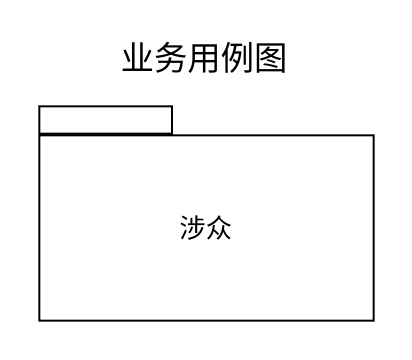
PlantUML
@startuml
title 业务用例图
package 涉众 {
}
@enduml
